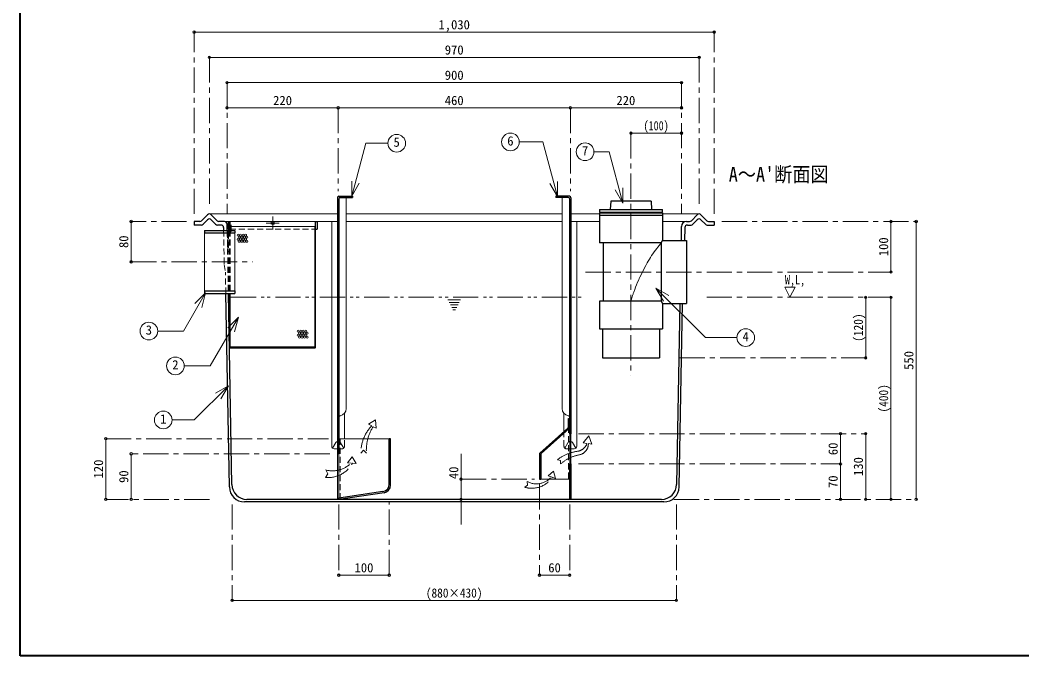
# Model space of a CAD drawing. Units: millimetres at full size, sheet at 1:10. Extents: x -2039 to 2011, y -1414 to 1396.
# Drawn here: x -2039 to -54, y -1414 to -156 of the extents above; entities that cross this region are included whole.
import ezdxf
from ezdxf.enums import TextEntityAlignment as Align

# ---------------------------------------------------------------- set-up
doc = ezdxf.new("R2010")
doc.units = ezdxf.units.MM
doc.header["$LTSCALE"] = 10
doc.header["$PDMODE"] = 32
doc.header["$PDSIZE"] = 5
for name, pattern in [('CHAIN1', [8, 5, -1, 1, -1]), ('DASHED1', [1.8, 1.2, -0.6]), ('DOUBLE_CHAIN1', [8.8, 5, -1, 0.6, -0.6, 0.6, -1])]:
    doc.linetypes.add(name, pattern=pattern)
doc.layers.add('0-0_ﾚｲﾔ1', color=4, linetype='Continuous', lineweight=9)
doc.styles.add('ＭＳ ゴシック', font='')
doc.styles.get('ＭＳ ゴシック').set_extended_font_data('MS Gothic')

msp = doc.modelspace()

# ---------------------------------------------------------------- linework, layer by layer
at = {"layer": '0-0_ﾚｲﾔ1', "color": 1, "lineweight": 40}
for p, q in [((-2038.77, -1414.45), (-2038.77, 1395.55)), ((2011.23, -1414.45), (-2038.77, -1414.45))]:
    msp.add_line(p, q, dxfattribs=at)
at = {"layer": '0-0_ﾚｲﾔ1'}
for p, q in [((-1693.77, -179.45), (-663.77, -179.45)), ((-693.77, -229.45), (-1663.77, -229.45)), ((-1628.77, -279.45), (-728.77, -279.45)), ((-1408.77, -329.45), (-1628.77, -329.45)), ((-948.77, -329.45), (-1408.77, -329.45)), ((-728.77, -329.45), (-948.77, -329.45)), ((-828.77, -379.45), (-728.77, -379.45)), ((-1818.77, -554.45), (-1818.77, -634.45)), ((-1663.77, -539.45), (-1410.02, -539.45)), ((-1626.27, -554.45), (-1633.68, -554.45)), ((-1450.27, -554.45), (-1410.02, -554.45)), ((-1421.36, -999.45), (-1421.36, -554.45)), ((-1392.52, -539.45), (-965.77, -539.45)), ((-1392.52, -554.45), (-965.77, -554.45)), ((-946.77, -539.45), (-891.27, -539.45)), ((-946.77, -554.45), (-891.27, -554.45)), ((-936.18, -999.45), (-936.18, -554.45)), ((-766.27, -539.45), (-693.77, -539.45)), ((-766.27, -554.45), (-718.95, -554.45)), ((-313.77, -654.45), (-313.77, -554.45)), ((-263.77, -1104.45), (-263.77, -554.45)), ((-363.77, -824.45), (-363.77, -704.45)), ((-313.77, -1104.45), (-313.77, -704.45)), ((-1396.18, -984.45), (-1396.18, -934.27)), ((-961.36, -970.33), (-961.36, -934.27)), ((-1868.77, -1104.45), (-1868.77, -984.45)), ((-1419.89, -1002.98), (-1413.03, -991.83)), ((-937.65, -1002.98), (-944.51, -991.83)), ((-413.77, -1034.45), (-413.77, -974.45)), ((-363.77, -974.45), (-363.77, -1104.45)), ((-1416.36, -1004.45), (-1410.02, -1004.45)), ((-941.18, -1004.45), (-947.52, -1004.45)), ((-1818.77, -1014.45), (-1818.77, -1104.45)), ((-1165.27, -1154.45), (-1165.27, -1014.45)), ((-413.77, -1104.45), (-413.77, -1034.45)), ((-1307.52, -1254.45), (-1407.52, -1254.45)), ((-950.02, -1254.45), (-1010.02, -1254.45)), ((-1618.77, -1304.45), (-738.77, -1304.45))]:
    msp.add_line(p, q, dxfattribs=at)
at = {"layer": '0-0_ﾚｲﾔ1', "linetype": 'CHAIN1'}
for p, q in [((-1693.77, -539.45), (-1693.77, -179.45)), ((-663.77, -539.45), (-663.77, -179.45)), ((-1663.77, -229.45), (-1663.77, -524.45)), ((-693.77, -229.45), (-693.77, -524.45)), ((-1628.77, -279.45), (-1628.77, -539.45)), ((-728.77, -279.45), (-728.77, -539.45)), ((-1408.77, -329.45), (-1408.77, -494.45)), ((-948.77, -329.45), (-948.77, -494.45)), ((-828.77, -379.45), (-828.77, -859.45)), ((-1708.77, -554.45), (-1818.77, -554.45)), ((-1538.27, -544.45), (-1538.27, -570.45)), ((-648.77, -554.45), (-263.77, -554.45)), ((-1551.27, -557.45), (-1525.27, -557.45)), ((-1818.77, -634.45), (-1578.14, -634.45)), ((-918.77, -654.45), (-313.77, -654.45)), ((-678.77, -704.45), (-313.77, -704.45)), ((-732.27, -824.45), (-363.77, -824.45)), ((-1868.77, -984.45), (-1427.52, -984.45)), ((-932.52, -974.45), (-363.77, -974.45)), ((-1425.02, -1014.45), (-1818.77, -1014.45)), ((-932.52, -1034.45), (-413.77, -1034.45)), ((-1165.27, -1064.45), (-1020.02, -1064.45)), ((-1010.02, -1074.45), (-1010.02, -1254.45)), ((-1663.77, -1104.45), (-1868.77, -1104.45)), ((-1307.52, -1254.45), (-1307.52, -1109.45)), ((-743.77, -1104.45), (-263.77, -1104.45)), ((-1618.77, -1114.45), (-1618.77, -1304.45)), ((-1407.52, -1114.45), (-1407.52, -1254.45)), ((-950.02, -1114.45), (-950.02, -1254.45)), ((-738.77, -1114.45), (-738.77, -1304.45))]:
    msp.add_line(p, q, dxfattribs=at)
at = {"layer": '0-0_ﾚｲﾔ1', "color": 7, "lineweight": 18}
for p, q in [((-1049.96, -396.98), (-1003.42, -396.98)), ((-974.45, -505.09), (-1003.42, -396.98)), ((-902.06, -416.4), (-871.92, -416.4)), ((-844.72, -517.89), (-871.92, -416.4)), ((-1381.84, -504.39), (-1381.84, -474.39)), ((-974.45, -505.09), (-974.45, -475.09)), ((-1381.84, -504.39), (-1366.84, -478.41)), ((-974.45, -505.09), (-989.45, -479.11)), ((-844.72, -517.89), (-859.72, -491.91)), ((-844.72, -517.89), (-844.72, -487.89)), ((-1392.52, -506.95), (-1392.52, -924.45)), ((-965.02, -506.95), (-965.02, -924.45)), ((-1623.27, -554.45), (-1453.27, -554.45)), ((-1625.27, -571.95), (-1625.27, -569.45)), ((-1623.27, -564.45), (-1622.27, -564.45)), ((-1623.27, -571.95), (-1623.27, -569.45)), ((-1622.27, -564.45), (-1454.27, -564.45)), ((-1622.27, -571.95), (-1622.27, -564.45)), ((-1673.14, -691.95), (-1673.14, -576.95)), ((-1613.14, -691.95), (-1613.14, -576.95)), ((-779.45, -686.15), (-764.45, -712.13)), ((-779.45, -686.15), (-753.47, -701.15)), ((-523.77, -684.45), (-503.77, -684.45)), ((-513.77, -704.45), (-523.77, -684.45)), ((-513.77, -704.45), (-503.77, -684.45)), ((-1671.25, -695.46), (-1715.06, -771.34)), ((-1671.25, -695.46), (-1692.46, -716.68)), ((-1671.25, -695.46), (-1679.01, -724.44)), ((-1625.27, -696.95), (-1625.27, -698.95)), ((-1623.27, -698.95), (-1623.27, -696.95)), ((-1622.27, -700.95), (-1622.27, -696.95)), ((-1606.27, -743.89), (-1661.89, -840.23)), ((-1606.27, -743.89), (-1627.48, -765.1)), ((-1606.27, -743.89), (-1614.03, -772.87)), ((-1766.09, -771.34), (-1715.06, -771.34)), ((-1713.54, -840.23), (-1661.89, -840.23)), ((-1625.75, -879.43), (-1693.64, -947.32)), ((-1625.75, -879.43), (-1651.73, -894.43)), ((-1625.75, -879.43), (-1640.75, -905.41)), ((-1737.48, -947.32), (-1693.64, -947.32)), ((-1307.52, -984.45), (-1407.52, -984.45)), ((-950.02, -1034.45), (-950.02, -974.45)), ((-947.52, -974.45), (-947.52, -1034.45)), ((-1410.02, -1104.45), (-1410.02, -1014.45)), ((-1407.52, -1014.45), (-1407.52, -1101.92)), ((-1007.52, -1064.45), (-950.02, -1064.45))]:
    msp.add_line(p, q, dxfattribs=at)
at = {"layer": '0-0_ﾚｲﾔ1', "color": 5, "lineweight": 25}
for p, q in [((-1410.02, -507.45), (-1410.02, -1014.45)), ((-1407.52, -509.95), (-1407.52, -1014.45)), ((-1407.02, -504.45), (-1380.02, -504.45)), ((-1404.52, -506.95), (-1380.02, -506.95)), ((-1380.02, -504.45), (-1380.02, -506.95)), ((-977.52, -504.45), (-977.52, -506.95)), ((-950.52, -504.45), (-977.52, -504.45)), ((-953.02, -506.95), (-977.52, -506.95)), ((-950.02, -974.45), (-950.02, -509.95)), ((-947.52, -507.45), (-947.52, -974.45)), ((-868.77, -514.45), (-869.77, -530.45)), ((-788.77, -514.45), (-868.77, -514.45)), ((-788.77, -514.45), (-787.77, -530.45)), ((-891.27, -530.45), (-891.27, -535.95)), ((-891.27, -530.45), (-766.27, -530.45)), ((-766.27, -535.95), (-766.27, -530.45)), ((-1679.09, -552.95), (-1667.34, -540.95)), ((-1676.14, -559.95), (-1667.34, -550.96)), ((-1648.45, -552.95), (-1660.2, -540.95)), ((-1651.39, -559.95), (-1660.2, -550.96)), ((-1633.68, -554.45), (-1644.88, -554.45)), ((-1626.27, -554.45), (-1626.27, -569.45)), ((-1626.27, -554.45), (-1623.27, -554.45)), ((-1623.27, -569.45), (-1623.27, -554.45)), ((-1453.27, -554.45), (-1450.27, -554.45)), ((-1453.27, -803.45), (-1453.27, -554.45)), ((-1450.27, -554.45), (-1450.27, -569.45)), ((-891.27, -535.95), (-766.27, -535.95)), ((-891.27, -536.95), (-891.27, -596.95)), ((-891.27, -541.95), (-766.27, -541.95)), ((-718.95, -554.45), (-712.66, -554.45)), ((-709.09, -552.95), (-697.34, -540.95)), ((-706.14, -559.95), (-697.34, -550.96)), ((-678.45, -552.95), (-690.2, -540.95)), ((-681.39, -559.95), (-690.2, -550.96)), ((-674.88, -554.45), (-663.77, -554.45)), ((-663.77, -554.45), (-663.77, -561.45)), ((-1679.72, -561.45), (-1693.77, -561.45)), ((-1673.14, -571.95), (-1613.14, -571.95)), ((-1673.14, -571.95), (-1673.14, -576.95)), ((-1640.55, -561.45), (-1647.82, -561.45)), ((-1635.55, -566.36), (-1635.45, -571.95)), ((-1628.45, -571.95), (-1628.68, -559.36)), ((-1626.27, -569.45), (-1623.27, -569.45)), ((-1613.14, -571.95), (-1613.14, -576.95)), ((-1454.27, -564.45), (-1453.27, -564.45)), ((-1454.27, -802.95), (-1454.27, -564.45)), ((-1453.27, -569.45), (-1450.27, -569.45)), ((-728.95, -564.27), (-729.45, -591.95)), ((-721.98, -566.36), (-722.45, -591.95)), ((-716.99, -561.45), (-709.72, -561.45)), ((-677.82, -561.45), (-663.77, -561.45)), ((-1673.14, -576.95), (-1613.14, -576.95)), ((-718.77, -591.95), (-718.77, -716.95)), ((-768.77, -596.95), (-891.27, -596.95)), ((-883.77, -596.95), (-883.77, -711.95)), ((-768.77, -596.95), (-768.77, -711.95)), ((-1673.14, -691.95), (-1613.14, -691.95)), ((-1673.14, -691.95), (-1673.14, -696.95)), ((-1613.14, -691.95), (-1613.14, -696.95)), ((-1673.14, -696.95), (-1613.14, -696.95)), ((-1624.21, -1079.99), (-1631.18, -696.95)), ((-1619.3, -1074.99), (-1626.18, -696.95)), ((-1625.27, -703.95), (-1625.27, -698.95)), ((-1625.27, -698.95), (-1623.27, -698.95)), ((-1625.27, -703.95), (-1623.27, -703.95)), ((-1623.27, -803.45), (-1623.27, -698.95)), ((-1622.27, -700.95), (-1623.27, -700.95)), ((-1622.27, -802.95), (-1622.27, -700.95)), ((-891.27, -711.95), (-891.27, -766.95)), ((-768.77, -711.95), (-891.27, -711.95)), ((-768.77, -711.95), (-766.27, -716.95)), ((-766.27, -716.95), (-766.27, -766.95)), ((-766.27, -716.95), (-718.77, -716.95)), ((-731.72, -716.95), (-738.23, -1074.99)), ((-733.32, -1079.99), (-726.72, -716.95)), ((-891.27, -766.95), (-766.27, -766.95)), ((-772.27, -766.95), (-772.27, -824.45)), ((-1622.27, -804.45), (-1454.27, -804.45)), ((-1454.77, -803.45), (-1621.77, -803.45)), ((-952.52, -944.45), (-950.02, -944.45)), ((-952.52, -961.1), (-952.52, -944.45)), ((-1009.02, -1012.88), (-953.52, -963.33)), ((-1006.52, -1014), (-951.02, -964.45)), ((-1305.02, -984.45), (-1307.52, -984.45)), ((-1307.52, -1074.32), (-1307.52, -984.45)), ((-1305.02, -1076.48), (-1305.02, -984.45)), ((-950.02, -974.45), (-947.52, -974.45)), ((-1407.52, -1014.45), (-1410.02, -1014.45)), ((-1010.02, -1015.12), (-1010.02, -1064.45)), ((-1007.52, -1016.24), (-1007.52, -1064.45)), ((-950.02, -1034.45), (-947.52, -1034.45)), ((-950.02, -1104.45), (-950.02, -1034.45)), ((-947.52, -1034.45), (-947.52, -1104.45)), ((-1010.02, -1064.45), (-1007.52, -1064.45)), ((-1317.85, -1091.33), (-1407.52, -1104.45)), ((-1320.35, -1089.16), (-1407.45, -1101.91)), ((-763.32, -1109.45), (-1594.22, -1109.45)), ((-768.23, -1104.45), (-1589.31, -1104.45))]:
    msp.add_line(p, q, dxfattribs=at)
at = {"layer": '0-0_ﾚｲﾔ1', "linetype": 'DASHED1'}
for p, q in [((-1622.27, -564.45), (-1622.27, -554.45)), ((-1620.77, -573.19), (-1620.77, -554.45)), ((-1635.45, -571.95), (-1634.23, -639.45)), ((-1628.45, -571.95), (-1626.18, -696.95)), ((-1623.04, -573.37), (-1626.52, -574.18)), ((-1621.93, -574.65), (-1625.4, -575.46)), ((-1625.27, -571.95), (-1625.27, -696.95)), ((-1623.27, -569.45), (-1453.27, -569.45)), ((-1623.27, -571.95), (-1623.27, -696.95)), ((-1622.27, -571.95), (-1622.27, -696.95)), ((-1626.18, -576.43), (-1626.18, -614.45)), ((-1634.23, -639.45), (-1631.95, -654.45)), ((-1631.18, -696.95), (-1631.95, -654.45)), ((-961.36, -999.45), (-961.36, -970.33)), ((-952.52, -961.1), (-952.52, -1064.45)), ((-1405.02, -984.45), (-1405.02, -1104.08)), ((-1397.65, -1002.98), (-1404.51, -991.83)), ((-1396.18, -999.45), (-1396.18, -984.45)), ((-959.89, -1002.98), (-953.03, -991.83)), ((-1401.18, -1004.45), (-1410.02, -1004.45)), ((-956.36, -1004.45), (-947.52, -1004.45))]:
    msp.add_line(p, q, dxfattribs=at)
at = {"layer": '0-0_ﾚｲﾔ1', "linetype": 'DOUBLE_CHAIN1'}
for p, q in [((-1621.04, -704.45), (-918.77, -704.45)), ((-1191.27, -709.45), (-1166.27, -709.45)), ((-1188.77, -714.45), (-1168.77, -714.45)), ((-1186.27, -719.45), (-1171.27, -719.45)), ((-1183.77, -724.45), (-1173.77, -724.45)), ((-1181.27, -729.45), (-1176.27, -729.45)), ((-1348.83, -955.29), (-1334.7, -947.27)), ((-1341.96, -958.73), (-1348.83, -955.29)), ((-923.31, -992.53), (-911.84, -978.41)), ((-1363.73, -1012.97), (-1358.38, -1006.85)), ((-1352.65, -1013.35), (-1358.38, -1006.85)), ((-915.82, -994.19), (-923.31, -992.53)), ((-1372.92, -1033.67), (-1380.6, -1020.22)), ((-974.13, -1025.9), (-968.02, -1027.53)), ((-967.99, -1034.42), (-968.02, -1027.53)), ((-1433.27, -1046.27), (-1429.29, -1054.26)), ((-1380.56, -1032.9), (-1372.92, -1033.67)), ((-992.6, -1057.88), (-982.45, -1048.61)), ((-1433.65, -1061.17), (-1429.29, -1054.26)), ((-1034.07, -1069.23), (-1033.63, -1076.63)), ((-986.33, -1059.68), (-992.6, -1057.88)), ((-1039.01, -1080.48), (-1033.63, -1076.63))]:
    msp.add_line(p, q, dxfattribs=at)
at = {"layer": '0-0_ﾚｲﾔ1', "color": 7, "lineweight": 18}
for points in [[(-1381.84, -504.39), (-1353.75, -399.55), (-1310.23, -399.55)], [(-779.45, -686.15), (-681.24, -784.36), (-618.96, -784.36)]]:
    msp.add_lwpolyline(points, dxfattribs=at)
at = {"layer": '0-0_ﾚｲﾔ1', "color": 5, "lineweight": 25}
for points in [[(-1682.66, -554.45), (-1693.77, -554.45), (-1693.77, -561.45)], [(-891.27, -536.95), (-766.27, -536.95), (-766.27, -591.95)], [(-768.77, -596.95), (-766.27, -591.95), (-718.77, -591.95)], [(-885.27, -766.95), (-885.27, -824.45), (-772.27, -824.45)]]:
    msp.add_lwpolyline(points, dxfattribs=at)
at = {"layer": '0-0_ﾚｲﾔ1', "linetype": 'DASHED1'}
msp.add_lwpolyline([(-1627.68, -575.64), (-1627.68, -614.45), (-1626.18, -614.45)], dxfattribs=at)
at = {"layer": '0-0_ﾚｲﾔ1'}
msp.add_lwpolyline([(-768.77, -596.95), (-770.25, -598.73), (-772.79, -601.82), (-775.31, -604.92), (-777.79, -608.04), (-780.23, -611.2), (-782.61, -614.39), (-783.96, -616.27), (-785.38, -618.3), (-787.75, -621.85), (-790.04, -625.44), (-792.26, -629.09), (-794.43, -632.77), (-796.55, -636.48), (-797.75, -638.64), (-799.2, -641.28), (-801.66, -645.85), (-804.06, -650.45), (-806.4, -655.07), (-808.68, -659.73), (-810.9, -664.41), (-812.16, -667.15), (-813.41, -669.92), (-815.51, -674.73), (-817.54, -679.58), (-819.48, -684.45), (-821.35, -689.36), (-823.12, -694.3), (-824.11, -697.18), (-824.57, -698.56), (-825.35, -700.95), (-826.12, -703.35), (-826.87, -705.75), (-827.61, -708.15), (-828.34, -710.55), (-828.77, -711.95)], dxfattribs=at)
at = {"layer": '0-0_ﾚｲﾔ1', "linetype": 'DOUBLE_CHAIN1'}
for points in [[(-1339.66, -961.02), (-1333.55, -963.31), (-1334.7, -947.27)], [(-913.09, -994.19), (-906.25, -995.47), (-911.84, -978.41)], [(-1383.23, -1032.9), (-1390.49, -1031.98), (-1380.6, -1020.22)], [(-984.46, -1060.54), (-977.89, -1062.88), (-982.45, -1048.61)]]:
    msp.add_lwpolyline(points, dxfattribs=at)
at = {"layer": '0-0_ﾚｲﾔ1', "color": 7, "lineweight": 18}
for centre in [(-1292.73, -399.55), (-1067.46, -396.98), (-919.56, -416.4), (-1783.59, -771.34), (-601.46, -784.36), (-1731.04, -840.23), (-1754.98, -947.32)]:
    msp.add_circle(centre, 17.5, dxfattribs=at)
at = {"layer": '0-0_ﾚｲﾔ1', "color": 5, "lineweight": 25}
msp.add_circle((-1538.27, -557.45), 3, dxfattribs=at)
at = {"layer": '0-0_ﾚｲﾔ1'}
for centre in [(-1606.96, -581.65), (-1606.96, -589.65), (-1604.46, -585.65), (-1604.46, -593.65), (-1601.96, -581.65), (-1601.96, -589.65), (-1599.46, -585.65), (-1599.46, -593.65), (-1596.96, -581.65), (-1596.96, -589.65), (-1594.46, -585.65), (-1594.46, -593.65), (-1591.96, -581.65), (-1591.96, -589.65), (-1589.46, -585.65), (-1589.46, -593.65), (-1487.79, -771.61), (-1485.29, -775.61), (-1482.79, -771.61), (-1480.29, -775.61), (-1477.79, -771.61), (-1475.29, -775.61), (-1472.79, -771.61), (-1470.29, -775.61), (-1487.79, -779.61), (-1485.29, -783.61), (-1482.79, -779.61), (-1480.29, -783.61), (-1477.79, -779.61), (-1475.29, -783.61), (-1472.79, -779.61), (-1470.29, -783.61)]:
    msp.add_circle(centre, 2, dxfattribs=at)
at = {"layer": '0-0_ﾚｲﾔ1', "color": 5, "lineweight": 25}
for centre, radius, start, end in [((-1407.02, -507.45), 3, 90, 180), ((-1404.52, -509.95), 3, 90, 180), ((-953.02, -509.95), 3, 0, 90), ((-950.52, -507.45), 3, 0, 90), ((-1682.66, -549.45), 5, 270, 315.6053), ((-1663.77, -544.45), 5, 44.3947, 135.6053), ((-1663.77, -554.45), 5, 44.3947, 135.6053), ((-1644.88, -549.45), 5, 224.3947, 270), ((-1633.68, -559.45), 5, 1.04163, 90), ((-718.95, -564.45), 10, 90, 178.95837), ((-712.66, -549.45), 5, 270, 315.6053), ((-693.77, -544.45), 5, 44.3947, 135.6053), ((-693.77, -554.45), 5, 44.3947, 135.6053), ((-674.88, -549.45), 5, 224.3947, 270), ((-1679.72, -556.45), 5, 270, 315.6053), ((-1647.82, -556.45), 5, 224.3947, 270), ((-1640.55, -566.45), 5, 1.04163, 90), ((-716.99, -566.45), 5, 90, 178.95837), ((-709.72, -556.45), 5, 270, 315.6053), ((-677.82, -556.45), 5, 224.3947, 270), ((-1622.27, -803.45), 1, 180, 270), ((-1621.77, -802.95), 0.5, 180, 270), ((-1454.77, -802.95), 0.5, 270, 0), ((-1454.27, -803.45), 1, 270, 0), ((-955.52, -961.1), 3, 311.7603, 0), ((-953.02, -962.22), 3, 311.7603, 0), ((-1007.02, -1015.12), 3, 131.7603, 180), ((-1004.52, -1016.24), 3, 131.7603, 180), ((-1594.22, -1079.45), 30, 181.04163, 270), ((-1589.31, -1074.45), 30, 181.04163, 270), ((-1322.52, -1074.32), 15, 278.32565, 0), ((-1320.02, -1076.48), 15, 278.32565, 0), ((-768.23, -1074.45), 30, 270, 358.95837), ((-763.32, -1079.45), 30, 270, 358.95837), ((-1407.02, -1104.88), 3, 98.32565, 171.71764)]:
    msp.add_arc(centre, radius, start, end, dxfattribs=at)
at = {"layer": '0-0_ﾚｲﾔ1', "linetype": 'DASHED1'}
for centre, radius, start, end in [((-1626.18, -575.64), 1.5, 103.07978, 180), ((-1625.18, -576.43), 1, 103.07978, 180), ((-1623.27, -572.4), 1, 283.07978, 0), ((-1622.27, -573.19), 1.5, 283.07978, 360), ((-1408.77, -994.45), 5, 31.61007, 104.47751), ((-948.77, -994.45), 5, 75.52249, 148.38993), ((-1401.18, -999.45), 5, 270, 0), ((-956.36, -999.45), 5, 180, 270)]:
    msp.add_arc(centre, radius, start, end, dxfattribs=at)
at = {"layer": '0-0_ﾚｲﾔ1', "color": 7, "lineweight": 18}
for centre, radius, start, end in [((-1407.52, -924.45), 15, 279.59407, 0), ((-950.02, -924.45), 15, 180, 260.40593), ((-1404.52, -942.2), 3, 99.59407, 180), ((-953.02, -942.2), 3, 0, 80.40593)]:
    msp.add_arc(centre, radius, start, end, dxfattribs=at)
at = {"layer": '0-0_ﾚｲﾔ1', "linetype": 'DOUBLE_CHAIN1'}
for centre, radius, start, end in [((-1286.8, -1012.36), 76.93, 135.80346, 180.45465), ((-1265.87, -1007.11), 87, 148.01161, 184.1128), ((-923.96, -1089.84), 81.28, 96.31627, 128.11619), ((-938.4, -985.5), 24.2, 283.14613, 338.95284), ((-934.99, -994.75), 21.91, 284.20956, 1.46733), ((-917.23, -1090.92), 75.95, 99.38505, 131.93483), ((-1428.47, -1006.91), 54.51, 264.54319, 331.51617), ((-1419.92, -995.93), 52.08, 255.14126, 314.77601), ((-1025.16, -1033.8), 48.7, 253.46971, 326.69764), ((-1015.95, -1035.7), 38.11, 241.61478, 321.00508)]:
    msp.add_arc(centre, radius, start, end, dxfattribs=at)
at = {"layer": '0-0_ﾚｲﾔ1'}
for centre, start, end in [((-1408.77, -994.45), 104.47751, 148.38993), ((-948.77, -994.45), 31.61007, 75.52249), ((-1416.36, -999.45), 180, 270), ((-941.18, -999.45), 270, 0)]:
    msp.add_arc(centre, 5, start, end, dxfattribs=at)
at = {"layer": '0-0_ﾚｲﾔ1', "color": 1}
for p in [(-1693.77, -179.45), (-663.77, -179.45), (-1663.77, -229.45), (-693.77, -229.45), (-1628.77, -279.45), (-728.77, -279.45), (-1628.77, -329.45), (-1408.77, -329.45), (-948.77, -329.45), (-728.77, -329.45), (-828.77, -379.45), (-728.77, -379.45), (-1818.77, -554.45), (-313.77, -554.45), (-263.77, -554.45), (-1818.77, -634.45), (-313.77, -654.45), (-363.77, -704.45), (-313.77, -704.45), (-363.77, -824.45), (-413.77, -974.45), (-363.77, -974.45), (-1868.77, -984.45), (-1818.77, -1014.45), (-413.77, -1034.45), (-1165.27, -1064.45), (-1868.77, -1104.45), (-1818.77, -1104.45), (-1165.27, -1104.45), (-413.77, -1104.45), (-363.77, -1104.45), (-313.77, -1104.45), (-263.77, -1104.45), (-1407.52, -1254.45), (-1307.52, -1254.45), (-1010.02, -1254.45), (-950.02, -1254.45), (-1618.77, -1304.45), (-738.77, -1304.45)]:
    msp.add_point(p, dxfattribs=at)

# ---------------------------------------------------------------- texts
at = {"layer": '0-0_ﾚｲﾔ1', "color": 7, "style": 'ＭＳ ゴシック'}
for s, p in [('1,030', (-1210.02, -179.45)), ('970', (-1197.52, -229.45)), ('900', (-1197.52, -279.45)), ('220', (-1537.52, -329.45)), ('460', (-1197.52, -329.45)), ('220', (-857.52, -329.45)), ('5', (-1298.98, -412.05)), ('6', (-1073.71, -409.48)), ('7', (-925.81, -428.9)), ('3', (-1789.84, -783.84)), ('4', (-607.71, -796.86)), ('2', (-1737.29, -852.73)), ('1', (-1761.23, -959.82)), ('100', (-1376.27, -1254.45)), ('60', (-992.52, -1254.45))]:
    msp.add_text(s, height=18.33, dxfattribs=at).set_placement(p, align=Align.BOTTOM_LEFT)
for s, height, width, p in [('(100)', 18.33, 0.8, (-803.77, -379.45)), ("A～A'断面図", 29.33, 0.9, (-635.02, -484.45)), ('W,L,', 18.33, 0.8, (-523.77, -684.45)), ('(880×430)', 18.33, 0.9, (-1235.02, -1304.45))]:
    msp.add_text(s, height=height, dxfattribs=dict(at, width=width)).set_placement(p, align=Align.BOTTOM_LEFT)
for s, p in [('80', (-1818.77, -606.95)), ('100', (-313.77, -623.2)), ('550', (-263.77, -848.2)), ('60', (-413.77, -1016.95)), ('120', (-1868.77, -1063.2)), ('130', (-363.77, -1058.2)), ('90', (-1818.77, -1071.95)), ('40', (-1165.27, -1064.45)), ('70', (-413.77, -1081.95))]:
    msp.add_text(s, height=18.33, rotation=90, dxfattribs=at).set_placement(p, align=Align.BOTTOM_LEFT)
at = {"layer": '0-0_ﾚｲﾔ1', "color": 7, "style": 'ＭＳ ゴシック', "width": 0.9}
for s, p in [('(120)', (-363.77, -792.57)), ('(400)', (-313.77, -932.57))]:
    msp.add_text(s, height=18.33, rotation=90, dxfattribs=at).set_placement(p, align=Align.BOTTOM_LEFT)

doc.saveas('drawing.dxf')
